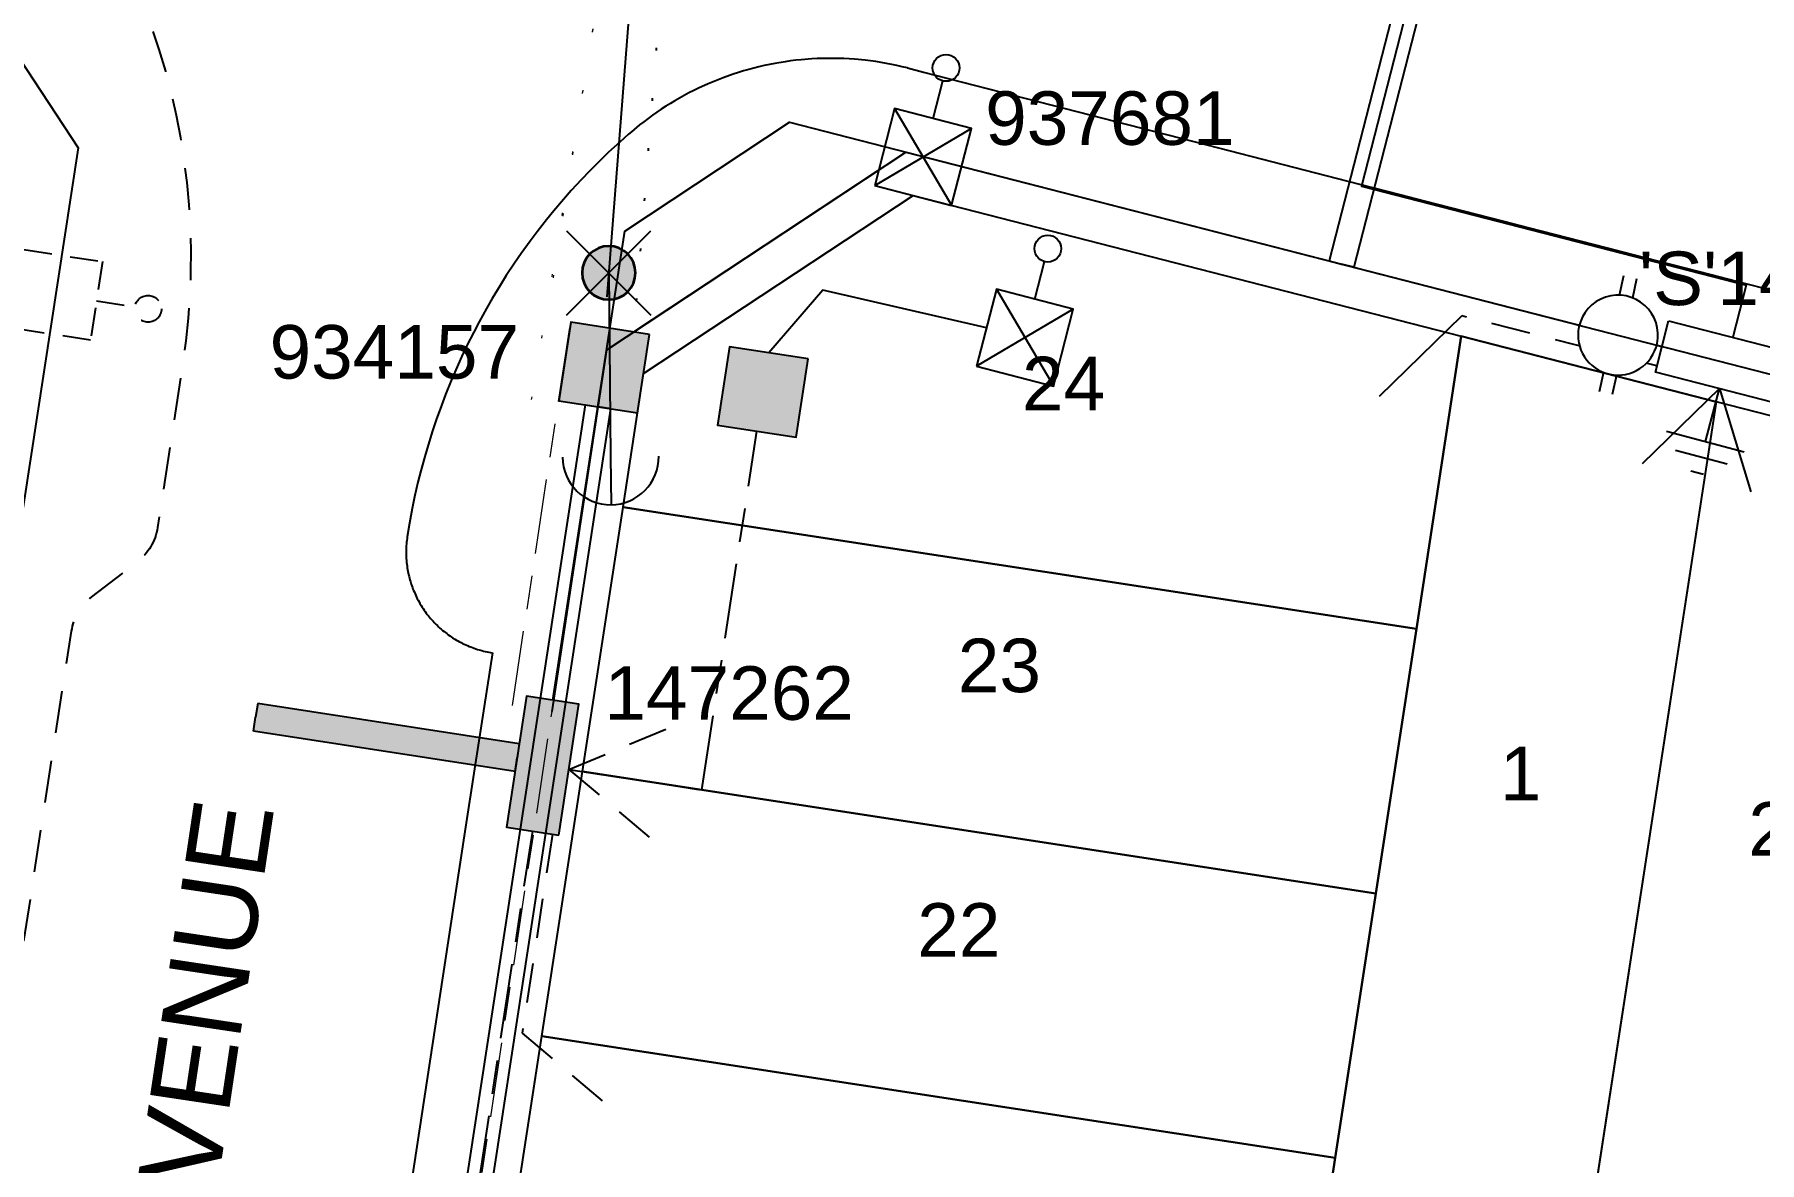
# Model space of a CAD drawing. Header units: metres. Extents: x 301343 to 301607, y 6240179 to 6240499.
# Drawn here: x 301410.5 to 301475, y 6240402.5 to 6240444.7 of the extents above; entities that cross this region are included whole.
import ezdxf
from ezdxf.enums import TextEntityAlignment as Align

# ---------------------------------------------------------------- set-up
doc = ezdxf.new("R2010")
doc.units = ezdxf.units.M
doc.header["$LTSCALE"] = 0.7
for name, pattern in [('Cable Exist OH', [1, 1, 0]), ('Cable Exist UG', [8.2, 4, -1.2, 1.8, -1.2]), ('Dash', [5, 3, -2]), ('DOT', [6.35, 0, -6.35])]:
    doc.linetypes.add(name, pattern=pattern)
doc.layers.get('0').update_dxf_attribs({"color": 6})
for name, color, linetype in [('_User Miscellaneous1', 3, 'Continuous'), ('_User Miscellaneous11', 7, 'Continuous'), ('_User Miscellaneous4', 7, 'Continuous'), ('_User Miscellaneous6', 7, 'Continuous'), ('_User Miscellaneous7', 150, 'Continuous'), ('_User Miscellaneous8', 7, 'Continuous'), ('_User Miscellaneous9', 8, 'Continuous'), ('_User_HV_Exist', 7, 'Continuous'), ('_User_LV_Exist', 7, 'Continuous'), ('Cadastre Developer_SP_NEW', 4, 'Continuous'), ('Cadastre Roads_SP_EXT', 4, 'Continuous'), ('Cadastre Roads_SP_NEW', 8, 'Continuous'), ('Duct_SP_NEW', 2, 'Continuous'), ('Equip_LV_NEW', 5, 'Continuous'), ('Mains_HV_NEW_U72', 2, 'Continuous'), ('Mains_LV_NEW_R6', 2, 'Continuous'), ('Mains_LV_NEW_T84', 2, 'Continuous'), ('OH_Details_SP_MISC', 6, 'Continuous'), ('Services_SP_NEW_UG', 2, 'Continuous'), ('SupportsOH_SP_MISC', 7, 'Continuous'), ('SupportsUG_SP_LV_EXT', 7, 'Continuous'), ('SupportsUG_SP_LV_NEW', 2, 'Continuous'), ('SupportsUG_SP_LV_SL_EXT', 7, 'Continuous'), ('SupportsUG_SP_LV_SL_NEW', 2, 'Continuous'), ('Trench_SP_NEW', 2, 'Continuous'), ('UG_Details_SP_MISC', 7, 'Continuous')]:
    doc.layers.add(name, color=color, linetype=linetype)
doc.layers.add('_User Miscellaneous5', color=7, linetype='Continuous', lineweight=35)
doc.layers.add('_User Notes', color=7, linetype='Continuous', plot=False)
doc.layers.add('Features_HIDE', color=1, linetype='Continuous', plot=False)
doc.styles.add('ARIAL', font='arial.ttf', dxfattribs={"height": 2})
doc.styles.add('COLUMN_LABEL', font='arial.ttf')
doc.styles.add('POLE_LABEL', font='arial.ttf')
doc.styles.add('SL_LABEL', font='arial.ttf')
doc.styles.get("Standard").update_dxf_attribs({"font": 'arial.ttf'})
doc.styles.add('style1', font='iso3098b.shx')
doc.linetypes.add('Cable New UG', pattern='A,8,-1,["x",style1,S=3.5,R=0,X=0.35,Y=-1],-3.5', length=12.5)
doc.linetypes.add('Cable Z', pattern='A,8,-1,["Z",Standard,S=2.5,R=0,X=0.35,Y=-1.25],-3.5', length=12.5)
doc.linetypes.add('IE Trench HV', pattern='A,8,-2,["/",style1,S=2.5,R=0,X=0.1,Y=-1],-4.5', length=14.5)

# ---------------------------------------------------------------- blocks, each defined once
blk = doc.blocks.new('*U37')
at = {"lineweight": -3}
blk.add_lwpolyline([(-2.475, 2.49), (2.475, 2.49), (2.475, 0.51), (-2.475, 0.51)], close=True, dxfattribs=at)
for tag, flags, p in [('STREET_CODE', 9, (1.5, 3.5)), ('OWNED_BY', 9, (1.5, 3.3)), ('OPERATED_BY', 9, (1.5, 3.1)), ('STATE', 9, (1.5, 2.7)), ('SUPPORT_TYPE', 9, (1.5, 2.5)), ('MAINTAINED_BY', 9, (1.5, 2.9)), ('USAGE', 9, (1.5, 2.3)), ('LEGEND', 9, (1.5, 2.1)), ('PARENT', 9, (1.5, 1.9)), ('SUBURB', 9, (1.5, 1.7)), ('STREETNAME', 9, (1.5, 1.5)), ('LOCATION', 9, (1.5, 1.3)), ('Z', 1, (1.5, 0.9)), ('NOTES', 9, (1.5, 1.1))]:
    blk.add_attdef(tag, text='', height=0.2, dxfattribs=dict(flags=flags)).set_placement(p, align=Align.MIDDLE_LEFT)
at = {"layer": '_User Miscellaneous4', "style": 'ARIAL', "flags": 8}
blk.add_attdef('ASSET_NUM', text='', height=2, dxfattribs=at).set_placement((2, 5.5), align=Align.MIDDLE_LEFT)
blk = doc.blocks.new('A$C1B2C29DD')
at = {"layer": 'Services_SP_NEW_UG', "color": 2, "flags": 128}
for points in [[(0, 0), (-2.1, 3.444)], [(0, 0), (2.1, 3.444)]]:
    blk.add_lwpolyline(points, dxfattribs=at)
blk = doc.blocks.new('*U75')
at = {"layer": 'Services_SP_NEW_UG', "color": 2, "flags": 128}
blk.add_lwpolyline([(10.007, -0.655), (12.218, 3.05)], dxfattribs=at)
at = {"layer": 'Services_SP_NEW_UG', "color": 2, "linetype": 'Dash', "ltscale": 0.7, "flags": 128}
blk.add_lwpolyline([(2.48, -0.726), (10.007, -0.655)], dxfattribs=at)
blk = doc.blocks.new('PILLAR_EXT')
blk.add_hatch(color=256).paths.add_polyline_path([(-2.475, 2.49), (-2.475, 0.51), (2.475, 0.51), (2.475, 2.49)])
blk.add_lwpolyline([(-2.475, 0.51), (2.475, 0.51), (2.475, 2.49), (-2.475, 2.49)], close=True)
for tag, p, flags in [('OWNED_BY', (0, 1.3), 9), ('STATE', (0, 1.1), 9), ('SUPPORT_TYPE', (0, 0.9), 9), ('USAGE', (0, 0.7), 9), ('LEGEND', (0, 0.5), 9), ('LOCATION', (0, 0.3), 9), ('NOTES', (0, 0.1), 9), ('PARENT', (0, -0.1), 9), ('STREETNAME', (0, -0.3), 9), ('SUBURB', (0, -0.5), 1)]:
    blk.add_attdef(tag, p, '', height=0.2, dxfattribs=dict(flags=flags))
at = {"layer": '_User Miscellaneous6', "style": 'ARIAL', "flags": 8}
blk.add_attdef('ASSET_NUM', text='', height=2, dxfattribs=at).set_placement((1.5, 7.5), align=Align.TOP_LEFT)
blk = doc.blocks.new('POLE_DEL')
h = blk.add_hatch(color=256)
edge = h.paths.add_edge_path()
edge.add_arc((0, 0), 1, 180, 360)
edge.add_arc((0, 0), 1, 0, 180)
blk.add_lwpolyline([(-1, 0, 1), (1, 0, 1)], format="xyb", close=True)
at = {"layer": '_User Miscellaneous11', "color": 2}
for p, q in [((-1.575, 1.575), (1.575, -1.575)), ((-1.575, -1.575), (1.575, 1.575))]:
    blk.add_line(p, q, dxfattribs=at)
for tag, height, flags, p in [('pNumber', 2.5, 8, (0, 2.067)), ('OWNED_BY', 0.2, 9, (0, -0.4)), ('SPECIAL_USE', 0.2, 9, (0, -0.6)), ('cLV', 0.2, 9, (0, -1.2)), ('STATE', 0.2, 9, (0, -0.8)), ('hDepth', 0.2, 9, (0, -1.4)), ('USAGE', 0.2, 9, (0, -1)), ('cHV', 0.2, 9, (0, -1.8)), ('hDia', 0.2, 9, (0, -1.6)), ('LBRACKET', 0.2, 9, (0, -2)), ('LExisting', 0.2, 9, (0, -2.2)), ('LANTNUMBER', 0.2, 9, (0, -2.4)), ('LOther', 0.2, 9, (0, -2.6)), ('cLinedev', 0.2, 9, (0, -3.2)), ('LRemove', 0.2, 9, (0, -2.8)), ('LEGEND', 0.2, 9, (0, -3)), ('pExisting', 0.2, 9, (0, -3.4)), ('PFNUMBER', 0.2, 9, (0, -3.6)), ('NEWPFNUMBER', 0.2, 9, (0, -3.8)), ('pFooting', 0.2, 9, (0, -4)), ('pNew', 0.2, 9, (0, -4.2)), ('pRelocate', 0.2, 9, (0, -4.6)), ('pRemove', 0.2, 9, (0, -4.8)), ('pReplace', 0.2, 9, (0, -5)), ('pStay', 0.2, 9, (0, -5.2)), ('cspan', 0.2, 9, (0, -5.6)), ('SUBURB', 0.2, 9, (0, -5.8)), ('pType', 0.2, 9, (0, -5.4)), ('STREETNAME', 0.2, 9, (0, -6)), ('LOCATION', 0.2, 9, (0, -6.2)), ('NOTES', 0.2, 9, (0, -6.4))]:
    blk.add_attdef(tag, text='', height=height, dxfattribs=dict(flags=flags)).set_placement(p, align=Align.MIDDLE_LEFT)
at = {"flags": 1}
blk.add_attdef('Z', (0, 0), '', height=0.2, dxfattribs=at)
at = {"style": 'POLE_LABEL', "flags": 9}
blk.add_attdef('STREET_CODE', text='', height=0.2, dxfattribs=at).set_placement((0, -0.2), align=Align.MIDDLE_LEFT)
at = {"layer": 'Features_HIDE', "style": 'POLE_LABEL', "flags": 8}
blk.add_attdef('ASSET_NUM', text='', height=2.5, dxfattribs=at).set_placement((2, 2), align=Align.MIDDLE_LEFT)
blk = doc.blocks.new('*U39')
at = {"layer": '_User Miscellaneous7'}
blk.add_hatch(color=256, dxfattribs=at).paths.add_polyline_path([(-1.485, -7.485), (1.485, -7.485), (1.485, -4.515), (-1.485, -4.515)])
at = {"layer": '_User Miscellaneous8'}
blk.add_hatch(color=256, dxfattribs=at).paths.add_polyline_path([(-1.485, -1.485), (1.485, -1.485), (1.485, 1.485), (-1.485, 1.485)])
at = {"layer": '_User Miscellaneous7'}
blk.add_lwpolyline([(1.485, -7.485), (1.485, -4.515), (-1.485, -4.515), (-1.485, -7.485)], close=True, dxfattribs=at)
at = {"layer": '_User Miscellaneous8'}
blk.add_lwpolyline([(1.485, -1.485), (1.485, 1.485), (-1.485, 1.485), (-1.485, -1.485)], close=True, dxfattribs=at)
at = {"flags": 9}
for tag, style, p in [('STRUCTURE_PLANT_NUMBER', 'POLE_LABEL', (1.813, 0.031)), ('STREET_CODE', 'COLUMN_LABEL', (1.813, -0.2))]:
    blk.add_attdef(tag, text='', height=0.2, dxfattribs=dict(at, style=style)).set_placement(p, align=Align.MIDDLE_LEFT)
for tag, p in [('OWNED_BY', (1.813, -0.6)), ('COLUMN_TYPE', (1.813, -0.4)), ('STATE', (1.813, -0.8)), ('USAGE', (1.813, -1)), ('LEGEND', (1.813, -1.2)), ('STREETNAME', (1.813, -1.6)), ('SUBURB', (1.813, -1.8)), ('LOCATION', (1.813, -1.4)), ('NOTES', (1.813, -2))]:
    blk.add_attdef(tag, text='', height=0.2, dxfattribs=at).set_placement(p, align=Align.MIDDLE_LEFT)
at = {"flags": 1}
blk.add_attdef('Z', (1.813, -2.351), '', height=0.2, dxfattribs=at)
at = {"layer": '_User Miscellaneous6', "style": 'ARIAL', "flags": 8}
blk.add_attdef('ASSET_NUM', text='', height=2, dxfattribs=at).set_placement((2, 2), align=Align.MIDDLE_LEFT)
blk = doc.blocks.new('A$C4FBE3B10')
at = {"layer": '_User Miscellaneous1', "color": 6, "linetype": 'Dash', "ltscale": 0.5, "flags": 128}
blk.add_lwpolyline([(0, 2.97), (0, 4.42)], dxfattribs=at)
at = {"layer": '_User Miscellaneous1', "color": 6, "linetype": 'Dash', "ltscale": 0.5}
blk.add_lwpolyline([(-1.485, 2.97), (1.485, 2.97), (1.485, 0), (-1.485, 0)], close=True, dxfattribs=at)
blk.add_circle((0, 4.92), 0.5, dxfattribs=at)
blk = doc.blocks.new('*U159')
for tag, p, flags in [('Z', (0, 0), 1), ('ORIENTATION', (0, 0), 9), ('USAGE', (0, -0.2), 9), ('NOTES', (0, -0.4), 9)]:
    blk.add_attdef(tag, p, '', height=0.2, dxfattribs=dict(flags=flags))
blk.add_wipeout([(29.597, -0.3), (29.489, -0.454), (29.402, -0.62), (29.336, -0.795), (29.292, -0.978), (29.272, -1.164), (29.275, -1.352), (29.302, -1.538), (29.352, -1.719), (29.424, -1.892), (29.518, -2.055), (29.63, -2.204), (29.761, -2.339), (29.908, -2.456), (30.068, -2.554), (30.239, -2.63), (30.419, -2.685), (30.604, -2.717), (30.791, -2.726), (30.978, -2.71), (31.162, -2.672), (31.339, -2.611), (31.507, -2.528), (31.664, -2.425), (31.806, -2.303), (31.932, -2.164), (32.04, -2.01), (32.127, -1.844), (32.193, -1.668), (32.237, -1.486), (32.257, -1.299), (32.254, -1.112), (32.227, -0.926), (32.177, -0.745), (32.105, -0.572), (32.012, -0.409), (31.899, -0.259), (31.768, -0.125), (31.621, -0.008), (31.461, 0.09), (31.29, 0.167), (31.11, 0.222), (30.926, 0.254), (30.738, 0.262), (30.551, 0.247), (30.367, 0.208), (30.19, 0.147), (30.022, 0.064), (29.865, -0.039), (29.723, -0.161)])
for p, q in [((30.516, 0.241), (30.516, 0.988)), ((31.014, 0.241), (31.014, 0.988)), ((30.516, -2.705), (30.516, -3.452)), ((31.014, -2.705), (31.014, -3.452))]:
    blk.add_line(p, q)
blk.add_lwpolyline([(32.259, -1.232, 1), (29.271, -1.232, 1)], format="xyb", close=True)
blk = doc.blocks.new('Earth')
for p, q in [((0, -2.044), (0, 0)), ((-1.5, -2.044), (1.5, -2.044)), ((-1, -2.644), (1, -2.644)), ((-0.25, -3.244), (0.25, -3.244))]:
    blk.add_line(p, q)
blk = doc.blocks.new('*U160')
at = {"layer": '_User Miscellaneous7', "lineweight": -3}
for points in [[(5.37, -2.617), (5.37, -1.167)], [(3.885, -2.617), (6.87, -5.602)], [(6.855, -2.617), (3.885, -5.587)]]:
    blk.add_lwpolyline(points, dxfattribs=at)
blk.add_lwpolyline([(3.885, -5.587), (6.855, -5.587), (6.855, -2.617), (3.885, -2.617)], close=True, dxfattribs=at)
blk.add_circle((5.37, -0.667), 0.5, dxfattribs=at)
at = {"layer": '_User Miscellaneous8', "color": 2, "lineweight": -3}
blk.add_lwpolyline([(-1.485, 0), (1.485, 0), (1.485, 2.97), (-1.485, 2.97)], close=True, dxfattribs=at)
at = {"layer": '_User Miscellaneous9', "color": 2, "lineweight": -3}
for points in [[(-1.485, 2.97), (1.5, -0.015)], [(1.485, 2.97), (-1.485, -0.015)]]:
    blk.add_lwpolyline(points, dxfattribs=at)
at = {"style": 'POLE_LABEL', "flags": 9}
blk.add_attdef('STRUCTURE_PLANT_NUMBER', text='', height=0.2, dxfattribs=at).set_placement((1.641, 1.727), align=Align.MIDDLE_LEFT)
for tag, flags, p in [('STREET_CODE', 9, (1.641, 1.485)), ('COLUMN_TYPE', 9, (1.641, 1.285)), ('OWNED_BY', 9, (1.641, 1.085)), ('OPERATED_BY', 9, (1.641, 0.885)), ('MAINTAINED_BY', 9, (1.641, 0.685)), ('STATE', 9, (1.641, 0.485)), ('USAGE', 9, (1.641, 0.285)), ('LEGEND', 9, (1.641, 0.085)), ('SUBURB', 9, (1.641, -0.315)), ('STREETNAME', 9, (1.641, -0.515)), ('PARENT', 9, (1.641, -0.115)), ('LOCATION', 9, (1.641, -0.715)), ('Z', 1, (1.641, -1.315)), ('NOTES', 9, (1.641, -0.915)), ('LABEL_ALIGNMENT', 9, (1.641, -1.115))]:
    blk.add_attdef(tag, text='', height=0.2, dxfattribs=dict(flags=flags)).set_placement(p, align=Align.MIDDLE_LEFT)
at = {"layer": '_User Miscellaneous5', "style": 'ARIAL', "flags": 8}
blk.add_attdef('ASSET_NUM', text='', height=2, dxfattribs=at).set_placement((2, 3.485), align=Align.MIDDLE_LEFT)
blk = doc.blocks.new('*U62')
at = {"layer": '_User Miscellaneous8', "color": 2}
blk.add_line((0, 0), (0, 1.45), dxfattribs=at)
blk.add_circle((0, 1.95), 0.5, dxfattribs=at)
for tag, p, flags in [('Z', (0, 0), 1), ('OPERATED_BY', (0, -9.607), 9)]:
    blk.add_attdef(tag, p, '', height=0.2, dxfattribs=dict(flags=flags))
at = {"style": 'SL_LABEL', "flags": 9}
blk.add_attdef('STREET_CODE', text='', height=0.2, dxfattribs=at).set_placement((0, -0.2), align=Align.MIDDLE_LEFT)
at = {"flags": 9}
for tag, p in [('CONSTRUCTED_VOLTAGE', (0, -0.4)), ('CONTROL_TYPE', (0, -0.6)), ('LANTERN_PURPOSE', (0, -0.8)), ('LANTERN_TYPE', (0, -1)), ('NO_PHASES', (0, -1.2)), ('OPERATING_VOLTAGE', (0, -1.4)), ('ORIENTATION', (0, -1.6)), ('OWNED_BY', (0, -1.8)), ('STATE', (0, -2)), ('CEXIST', (0, -2.4)), ('CNEW', (0, -2.6)), ('USAGE', (0, -2.2)), ('CNUMBER', (0, -2.8)), ('CREMOVE', (0, -3)), ('CREPLACE', (0, -3.2)), ('LKINGHEIGHT', (0, -3.4)), ('LBRACKET', (0, -3.6)), ('LBRACKETVOCAB', (0, -3.8)), ('LCATEGORY', (0, -4)), ('LCHARGE1', (0, -4.2)), ('LCHARGE1PERCENT', (0, -4.4)), ('LCHARGE2', (0, -4.6)), ('LCHARGE2PERCENT', (0, -4.8)), ('LCHARGE3', (0, -5)), ('LCHARGE3PERCENT', (0, -5.2)), ('LEXIST', (0, -5.4)), ('LLAMP', (0, -5.6)), ('LLAMPVOCAB', (0, -5.8)), ('LMAST', (0, -6)), ('LMASTVOCAB', (0, -6.2)), ('LNEW', (0, -6.4)), ('LANTNUMBER', (0, -6.6)), ('LOUTREACH', (0, -7)), ('LOUTREACHVOCAB', (0, -7.2)), ('LRATECODE', (0, -7.4)), ('LREMOVE', (0, -7.6)), ('LREPLACE', (0, -7.8)), ('LTYPE', (0, -8)), ('LTYPEVOCAB', (0, -8.2)), ('LEGEND', (0, -8.4)), ('SUBURB', (0, -8.6)), ('STREETNAME', (0, -8.8)), ('LOCATION', (0, -9)), ('NOTES', (0, -9.2)), ('MAINTAINED_BY', (0, -9.863))]:
    blk.add_attdef(tag, text='', height=0.2, dxfattribs=at).set_placement(p, align=Align.MIDDLE_LEFT)
at = {"layer": '_User Notes', "style": 'SL_LABEL', "flags": 8}
blk.add_attdef('ASSET_NUM', text='', height=2.5, dxfattribs=at).set_placement((2, 2), align=Align.MIDDLE_LEFT)
at = {"layer": '_User Notes', "flags": 8}
blk.add_attdef('LNUMBER', text='', height=2.5, dxfattribs=at).set_placement((1.2, -2.8), align=Align.MIDDLE_LEFT)
blk = doc.blocks.new('*U156')
at = {"linetype": 'Continuous', "ltscale": 0.3}
blk.add_line((8.666, 0), (1.8, 0), dxfattribs=at)
at = {"ltscale": 0.5, "flags": 128}
blk.add_lwpolyline([(1.8, 0), (0, 0)], dxfattribs=at)
blk.add_arc((1.8, 0), 1.8, 90, 270)

msp = doc.modelspace()

# ---------------------------------------------------------------- hatches: boundary and pattern name
at = {"layer": '_User Miscellaneous11'}
h = msp.add_hatch(color=256, dxfattribs=at)
h.dxf.hatch_style = 1
h.paths.add_polyline_path([(301428.492, 6240417.135), (301428.651, 6240418.163), (301418.874, 6240419.674), (301418.716, 6240418.646)])

# ---------------------------------------------------------------- linework, layer by layer
at = {"layer": '_User Miscellaneous11', "color": 7, "linetype": 'DOT', "ltscale": 0.4, "flags": 128}
msp.add_lwpolyline([(301434.812, 6240457.268), (301432.928, 6240433.554)], dxfattribs=at)
at = {"layer": '_User_HV_Exist', "color": 7, "linetype": 'DOT', "lineweight": 0, "ltscale": 0.5, "flags": 128}
msp.add_lwpolyline([(301433.687, 6240458.628), (301428.951, 6240430.143)], dxfattribs=at)
at = {"layer": '_User_HV_Exist', "color": 8, "linetype": 'Cable Exist UG', "lineweight": 0, "flags": 128}
msp.add_lwpolyline([(301428.394, 6240419.603), (301430.542, 6240433.776)], dxfattribs=at)
at = {"layer": '_User_HV_Exist', "color": 7, "linetype": 'Cable Exist UG', "lineweight": 0, "flags": 128}
msp.add_lwpolyline([(301424.143, 6240381.528), (301429.877, 6240419.378)], dxfattribs=at)
at = {"layer": '_User_LV_Exist', "color": 7, "linetype": 'DOT', "lineweight": 0, "ltscale": 0.5, "flags": 128}
msp.add_lwpolyline([(301429.924, 6240435.582), (301433.348, 6240457.102)], dxfattribs=at)
at = {"layer": '_User_LV_Exist', "color": 7, "linetype": 'Cable Exist UG', "flags": 128}
for points in [[(301435.474, 6240416.444), (301437.529, 6240429.844)], [(301430.507, 6240417.206), (301435.474, 6240416.444)], [(301425.355, 6240390.149), (301429.153, 6240414.909)]]:
    msp.add_lwpolyline(points, dxfattribs=at)
at = {"layer": 'Cadastre Developer_SP_NEW', "linetype": 'Continuous', "lineweight": 25}
for p, q in [((301433.291, 6240431.996), (301443.372, 6240438.653)), ((301443.372, 6240438.653), (301463.856, 6240433.392)), ((301462.18, 6240422.465, 51.823), (301463.856, 6240433.392)), ((301473.38, 6240430.945), (301463.856, 6240433.392)), ((301432.527, 6240427.013), (301433.291, 6240431.996)), ((301473.38, 6240430.945), (301468.418, 6240398.593, 52.027)), ((301482.43, 6240428.621), (301473.38, 6240430.945)), ((301431.011, 6240417.128), (301432.527, 6240427.013)), ((301462.18, 6240422.465, 51.823), (301432.527, 6240427.013)), ((301460.664, 6240412.58, 51.76), (301462.18, 6240422.465, 51.823)), ((301429.495, 6240407.244), (301431.011, 6240417.128)), ((301460.664, 6240412.58, 51.76), (301431.011, 6240417.128)), ((301459.148, 6240402.696), (301460.664, 6240412.58, 51.76)), ((301427.979, 6240397.359), (301429.495, 6240407.244)), ((301459.148, 6240402.696), (301429.495, 6240407.244)), ((301458.746, 6240400.077), (301459.148, 6240402.696))]:
    msp.add_line(p, q, dxfattribs=at)
msp.add_lwpolyline([(301359.413, 6240460.289), (301407.196, 6240447.99), (301412.159, 6240440.427), (301382.03, 6240243.977)], dxfattribs=at)
for points in [[(301443.372, 6240438.653), (301463.856, 6240433.392), (301462.18, 6240422.465), (301432.527, 6240427.013), (301433.291, 6240431.996), (301443.372, 6240438.653)], [(301473.38, 6240430.945), (301468.418, 6240398.593), (301458.746, 6240400.077), (301459.148, 6240402.696), (301460.664, 6240412.58), (301462.18, 6240422.465), (301463.856, 6240433.392), (301473.38, 6240430.945)], [(301432.527, 6240427.013), (301462.18, 6240422.465), (301460.664, 6240412.58), (301431.011, 6240417.128), (301432.527, 6240427.013)], [(301431.011, 6240417.128), (301460.664, 6240412.58), (301459.148, 6240402.696), (301429.495, 6240407.244), (301431.011, 6240417.128)], [(301429.495, 6240407.244), (301459.148, 6240402.696), (301458.746, 6240400.077), (301457.632, 6240392.812), (301427.979, 6240397.359), (301429.495, 6240407.244)]]:
    msp.add_lwpolyline(points, close=True, dxfattribs=at)
at = {"layer": 'Cadastre Roads_SP_NEW', "lineweight": 25}
for p, q in [((301436.648, 6240443.183, 50.206), (301436.273, 6240443.05, 50.179)), ((301436.839, 6240443.245, 50.219), (301436.648, 6240443.183, 50.206)), ((301437.031, 6240443.304, 50.233), (301436.839, 6240443.245, 50.219)), ((301437.224, 6240443.359, 50.246), (301437.031, 6240443.304, 50.233)), ((301437.609, 6240443.459, 50.271), (301437.224, 6240443.359, 50.246)), ((301437.804, 6240443.504, 50.283), (301437.609, 6240443.459, 50.271)), ((301438.001, 6240443.545, 50.296), (301437.804, 6240443.504, 50.283)), ((301438.198, 6240443.584, 50.308), (301438.001, 6240443.545, 50.296)), ((301438.59, 6240443.65, 50.331), (301438.198, 6240443.584, 50.308)), ((301438.789, 6240443.678, 50.343), (301438.59, 6240443.65, 50.331)), ((301438.988, 6240443.702, 50.355), (301438.789, 6240443.678, 50.343)), ((301439.188, 6240443.723, 50.366), (301438.988, 6240443.702, 50.355)), ((301439.584, 6240443.755, 50.388), (301439.188, 6240443.723, 50.366)), ((301439.785, 6240443.765, 50.399), (301439.584, 6240443.755, 50.388)), ((301439.985, 6240443.772, 50.409), (301439.785, 6240443.765, 50.399)), ((301440.186, 6240443.776, 50.42), (301439.985, 6240443.772, 50.409)), ((301440.584, 6240443.773, 50.44), (301440.186, 6240443.776, 50.42)), ((301440.784, 6240443.766, 50.45), (301440.584, 6240443.773, 50.44)), ((301440.985, 6240443.756, 50.46), (301440.784, 6240443.766, 50.45)), ((301441.185, 6240443.742, 50.47), (301440.985, 6240443.756, 50.46)), ((301441.581, 6240443.704, 50.488), (301441.185, 6240443.742, 50.47)), ((301441.78, 6240443.68, 50.497), (301441.581, 6240443.704, 50.488)), ((301441.979, 6240443.652, 50.506), (301441.78, 6240443.68, 50.497)), ((301442.177, 6240443.621, 50.515), (301441.979, 6240443.652, 50.506)), ((301442.569, 6240443.549, 50.531), (301442.177, 6240443.621, 50.515)), ((301442.765, 6240443.508, 50.54), (301442.569, 6240443.549, 50.531)), ((301442.961, 6240443.463, 50.548), (301442.765, 6240443.508, 50.54)), ((301443.155, 6240443.415, 50.556), (301442.961, 6240443.463, 50.548)), ((301443.155, 6240443.415, 50.556), (301443.759, 6240443.26, 50.58)), ((301443.759, 6240443.26, 50.58), (301453.809, 6240440.678, 50.983)), ((301435.172, 6240442.573, 50.095), (301434.993, 6240442.482, 50.081)), ((301435.352, 6240442.66, 50.109), (301435.172, 6240442.573, 50.095)), ((301435.714, 6240442.825, 50.137), (301435.352, 6240442.66, 50.109)), ((301435.899, 6240442.903, 50.151), (301435.714, 6240442.825, 50.137)), ((301436.085, 6240442.979, 50.165), (301435.899, 6240442.903, 50.151)), ((301436.273, 6240443.05, 50.179), (301436.085, 6240442.979, 50.165)), ((301433.958, 6240441.873, 50.003), (301433.63, 6240441.649, 49.978)), ((301434.127, 6240441.983, 50.015), (301433.958, 6240441.873, 50.003)), ((301434.297, 6240442.089, 50.027), (301434.127, 6240441.983, 50.015)), ((301434.469, 6240442.192, 50.04), (301434.297, 6240442.089, 50.027)), ((301434.816, 6240442.387, 50.067), (301434.469, 6240442.192, 50.04)), ((301434.993, 6240442.482, 50.081), (301434.816, 6240442.387, 50.067)), ((301433.149, 6240441.287, 49.946), (301432.841, 6240441.034, 49.925)), ((301433.307, 6240441.41, 49.957), (301433.149, 6240441.287, 49.946)), ((301433.467, 6240441.531, 49.968), (301433.307, 6240441.41, 49.957)), ((301433.63, 6240441.649, 49.978), (301433.467, 6240441.531, 49.968)), ((301432.403, 6240440.647, 49.899), (301431.989, 6240440.265, 49.874)), ((301432.729, 6240440.937, 49.918), (301432.403, 6240440.647, 49.899)), ((301432.841, 6240441.034, 49.925), (301432.729, 6240440.937, 49.918)), ((301453.809, 6240440.678, 50.983), (301454.778, 6240440.43, 50.997)), ((301431.675, 6240439.962, 49.858), (301431.277, 6240439.563, 49.837)), ((301431.989, 6240440.265, 49.874), (301431.675, 6240439.962, 49.858)), ((301454.778, 6240440.43, 50.997), (301459.621, 6240439.186, 51.191)), ((301431.277, 6240439.563, 49.837), (301430.975, 6240439.248, 49.825)), ((301430.593, 6240438.833, 49.809), (301430.304, 6240438.506, 49.8)), ((301430.975, 6240439.248, 49.825), (301430.593, 6240438.833, 49.809)), ((301459.621, 6240439.186, 51.191), (301461.558, 6240438.688, 51.269)), ((301461.558, 6240438.688, 51.269), (301462.526, 6240438.439, 51.308)), ((301429.939, 6240438.077, 49.788), (301429.663, 6240437.738, 49.782)), ((301430.304, 6240438.506, 49.8), (301429.939, 6240438.077, 49.788)), ((301462.526, 6240438.439, 51.308), (301463.495, 6240438.19, 51.346)), ((301463.495, 6240438.19, 51.346), (301464.463, 6240437.942, 51.385)), ((301429.663, 6240437.738, 49.782), (301429.316, 6240437.295, 49.775)), ((301464.463, 6240437.942, 51.385), (301465.432, 6240437.693, 51.422)), ((301465.432, 6240437.693, 51.422), (301466.401, 6240437.444, 51.46)), ((301466.401, 6240437.444, 51.46), (301467.369, 6240437.195, 51.497)), ((301429.054, 6240436.946, 49.771), (301428.725, 6240436.488, 49.765)), ((301429.316, 6240437.295, 49.775), (301429.054, 6240436.946, 49.771)), ((301467.369, 6240437.195, 51.497), (301468.338, 6240436.947, 51.533)), ((301468.338, 6240436.947, 51.533), (301469.306, 6240436.698, 51.57)), ((301469.306, 6240436.698, 51.57), (301470.275, 6240436.449, 51.606)), ((301428.477, 6240436.129, 49.761), (301428.166, 6240435.659, 49.755)), ((301428.725, 6240436.488, 49.765), (301428.477, 6240436.129, 49.761)), ((301470.275, 6240436.449, 51.606), (301471.243, 6240436.2, 51.641)), ((301471.243, 6240436.2, 51.641), (301472.212, 6240435.951, 51.676)), ((301428.166, 6240435.659, 49.755), (301427.933, 6240435.29, 49.751)), ((301472.212, 6240435.951, 51.676), (301473.18, 6240435.703, 51.711)), ((301473.18, 6240435.703, 51.711), (301474.149, 6240435.454, 51.746)), ((301474.149, 6240435.454, 51.746), (301475.118, 6240435.205, 51.78)), ((301427.641, 6240434.808, 49.745), (301427.423, 6240434.43, 49.741)), ((301427.933, 6240435.29, 49.751), (301427.641, 6240434.808, 49.745)), ((301427.423, 6240434.43, 49.741), (301427.15, 6240433.937, 49.735)), ((301426.947, 6240433.55, 49.731), (301426.695, 6240433.046, 49.725)), ((301427.15, 6240433.937, 49.735), (301426.947, 6240433.55, 49.731)), ((301426.695, 6240433.046, 49.725), (301426.508, 6240432.652, 49.721)), ((301426.508, 6240432.652, 49.721), (301426.276, 6240432.139, 49.715)), ((301426.104, 6240431.737, 49.711), (301425.893, 6240431.215, 49.705)), ((301426.276, 6240432.139, 49.715), (301426.104, 6240431.737, 49.711)), ((301425.893, 6240431.215, 49.705), (301425.738, 6240430.807, 49.701)), ((301425.547, 6240430.276, 49.695), (301425.409, 6240429.863, 49.691)), ((301425.738, 6240430.807, 49.701), (301425.547, 6240430.276, 49.695)), ((301425.409, 6240429.863, 49.691), (301425.24, 6240429.325, 49.685)), ((301425.24, 6240429.325, 49.685), (301425.117, 6240428.906, 49.681)), ((301424.97, 6240428.362, 49.675), (301424.865, 6240427.939, 49.671)), ((301425.117, 6240428.906, 49.681), (301424.97, 6240428.362, 49.675)), ((301424.865, 6240427.939, 49.671), (301424.74, 6240427.389, 49.665)), ((301424.74, 6240427.389, 49.665), (301424.651, 6240426.962, 49.661)), ((301424.548, 6240426.408, 49.655), (301424.465, 6240425.899, 49.65)), ((301424.651, 6240426.962, 49.661), (301424.548, 6240426.408, 49.655)), ((301424.447, 6240425.768, 49.648), (301424.44, 6240425.702, 49.647)), ((301424.447, 6240425.768, 49.648), (301424.44, 6240425.702, 49.647)), ((301424.455, 6240425.834, 49.649), (301424.447, 6240425.768, 49.648)), ((301424.455, 6240425.834, 49.649), (301424.447, 6240425.768, 49.648)), ((301424.465, 6240425.899, 49.65), (301424.455, 6240425.834, 49.649)), ((301424.465, 6240425.899, 49.65), (301424.455, 6240425.834, 49.649)), ((301424.423, 6240425.437, 49.643), (301424.421, 6240425.371, 49.643)), ((301424.423, 6240425.437, 49.643), (301424.421, 6240425.371, 49.643)), ((301424.421, 6240425.371, 49.643), (301424.421, 6240425.305, 49.642)), ((301424.421, 6240425.371, 49.643), (301424.421, 6240425.305, 49.642)), ((301424.421, 6240425.305, 49.642), (301424.422, 6240425.238, 49.641)), ((301424.421, 6240425.305, 49.642), (301424.422, 6240425.238, 49.641)), ((301424.422, 6240425.238, 49.641), (301424.424, 6240425.172, 49.64)), ((301424.422, 6240425.238, 49.641), (301424.424, 6240425.172, 49.64)), ((301424.425, 6240425.503, 49.644), (301424.423, 6240425.437, 49.643)), ((301424.425, 6240425.503, 49.644), (301424.423, 6240425.437, 49.643)), ((301424.424, 6240425.172, 49.64), (301424.427, 6240425.106, 49.639)), ((301424.424, 6240425.172, 49.64), (301424.427, 6240425.106, 49.639)), ((301424.429, 6240425.57, 49.645), (301424.425, 6240425.503, 49.644)), ((301424.429, 6240425.57, 49.645), (301424.425, 6240425.503, 49.644)), ((301424.427, 6240425.106, 49.639), (301424.434, 6240425.012, 49.637)), ((301424.427, 6240425.106, 49.639), (301424.434, 6240425.012, 49.637)), ((301424.434, 6240425.636, 49.646), (301424.429, 6240425.57, 49.645)), ((301424.434, 6240425.636, 49.646), (301424.429, 6240425.57, 49.645)), ((301424.44, 6240425.702, 49.647), (301424.434, 6240425.636, 49.646)), ((301424.44, 6240425.702, 49.647), (301424.434, 6240425.636, 49.646)), ((301424.434, 6240425.012, 49.637), (301424.44, 6240424.946, 49.636)), ((301424.434, 6240425.012, 49.637), (301424.44, 6240424.946, 49.636)), ((301424.44, 6240424.946, 49.636), (301424.447, 6240424.88, 49.635)), ((301424.44, 6240424.946, 49.636), (301424.447, 6240424.88, 49.635)), ((301424.447, 6240424.88, 49.635), (301424.455, 6240424.814, 49.633)), ((301424.447, 6240424.88, 49.635), (301424.455, 6240424.814, 49.633)), ((301424.455, 6240424.814, 49.633), (301424.465, 6240424.748, 49.632)), ((301424.455, 6240424.814, 49.633), (301424.465, 6240424.748, 49.632)), ((301424.465, 6240424.748, 49.632), (301424.475, 6240424.683, 49.63)), ((301424.465, 6240424.748, 49.632), (301424.475, 6240424.683, 49.63)), ((301424.475, 6240424.683, 49.63), (301424.487, 6240424.618, 49.629)), ((301424.475, 6240424.683, 49.63), (301424.487, 6240424.618, 49.629)), ((301424.487, 6240424.618, 49.629), (301424.5, 6240424.553, 49.628)), ((301424.487, 6240424.618, 49.629), (301424.5, 6240424.553, 49.628)), ((301424.5, 6240424.553, 49.628), (301424.514, 6240424.488, 49.626)), ((301424.5, 6240424.553, 49.628), (301424.514, 6240424.488, 49.626)), ((301424.514, 6240424.488, 49.626), (301424.529, 6240424.423, 49.625)), ((301424.514, 6240424.488, 49.626), (301424.529, 6240424.423, 49.625)), ((301424.529, 6240424.423, 49.625), (301424.545, 6240424.359, 49.624)), ((301424.529, 6240424.423, 49.625), (301424.545, 6240424.359, 49.624)), ((301424.545, 6240424.359, 49.624), (301424.563, 6240424.295, 49.622)), ((301424.545, 6240424.359, 49.624), (301424.563, 6240424.295, 49.622)), ((301424.563, 6240424.295, 49.622), (301424.581, 6240424.231, 49.621)), ((301424.563, 6240424.295, 49.622), (301424.581, 6240424.231, 49.621)), ((301424.581, 6240424.231, 49.621), (301424.611, 6240424.138, 49.619)), ((301424.581, 6240424.231, 49.621), (301424.611, 6240424.138, 49.619)), ((301424.611, 6240424.138, 49.619), (301424.632, 6240424.075, 49.617)), ((301424.611, 6240424.138, 49.619), (301424.632, 6240424.075, 49.617)), ((301424.632, 6240424.075, 49.617), (301424.654, 6240424.012, 49.615)), ((301424.632, 6240424.075, 49.617), (301424.654, 6240424.012, 49.615)), ((301424.654, 6240424.012, 49.615), (301424.678, 6240423.95, 49.613)), ((301424.654, 6240424.012, 49.615), (301424.678, 6240423.95, 49.613)), ((301424.678, 6240423.95, 49.613), (301424.702, 6240423.889, 49.611)), ((301424.678, 6240423.95, 49.613), (301424.702, 6240423.889, 49.611)), ((301424.702, 6240423.889, 49.611), (301424.728, 6240423.827, 49.61)), ((301424.702, 6240423.889, 49.611), (301424.728, 6240423.827, 49.61)), ((301424.728, 6240423.827, 49.61), (301424.754, 6240423.767, 49.608)), ((301424.728, 6240423.827, 49.61), (301424.754, 6240423.767, 49.608)), ((301424.754, 6240423.767, 49.608), (301424.782, 6240423.706, 49.606)), ((301424.754, 6240423.767, 49.608), (301424.782, 6240423.706, 49.606)), ((301424.782, 6240423.706, 49.606), (301424.811, 6240423.647, 49.604)), ((301424.782, 6240423.706, 49.606), (301424.811, 6240423.647, 49.604)), ((301424.811, 6240423.647, 49.604), (301424.84, 6240423.587, 49.603)), ((301424.811, 6240423.647, 49.604), (301424.84, 6240423.587, 49.603)), ((301424.84, 6240423.587, 49.603), (301424.871, 6240423.529, 49.601)), ((301424.84, 6240423.587, 49.603), (301424.871, 6240423.529, 49.601)), ((301424.871, 6240423.529, 49.601), (301424.903, 6240423.47, 49.599)), ((301424.871, 6240423.529, 49.601), (301424.903, 6240423.47, 49.599)), ((301424.903, 6240423.47, 49.599), (301424.936, 6240423.413, 49.597)), ((301424.903, 6240423.47, 49.599), (301424.936, 6240423.413, 49.597)), ((301424.936, 6240423.413, 49.597), (301424.986, 6240423.329, 49.594)), ((301424.936, 6240423.413, 49.597), (301424.986, 6240423.329, 49.594)), ((301424.986, 6240423.329, 49.594), (301425.022, 6240423.272, 49.592)), ((301424.986, 6240423.329, 49.594), (301425.022, 6240423.272, 49.592)), ((301425.022, 6240423.272, 49.592), (301425.058, 6240423.217, 49.59)), ((301425.022, 6240423.272, 49.592), (301425.058, 6240423.217, 49.59)), ((301425.058, 6240423.217, 49.59), (301425.095, 6240423.162, 49.588)), ((301425.058, 6240423.217, 49.59), (301425.095, 6240423.162, 49.588)), ((301425.095, 6240423.162, 49.588), (301425.133, 6240423.108, 49.586)), ((301425.095, 6240423.162, 49.588), (301425.133, 6240423.108, 49.586)), ((301425.133, 6240423.108, 49.586), (301425.173, 6240423.054, 49.584)), ((301425.133, 6240423.108, 49.586), (301425.173, 6240423.054, 49.584)), ((301425.173, 6240423.054, 49.584), (301425.213, 6240423.001, 49.582)), ((301425.173, 6240423.054, 49.584), (301425.213, 6240423.001, 49.582)), ((301425.213, 6240423.001, 49.582), (301425.254, 6240422.949, 49.58)), ((301425.213, 6240423.001, 49.582), (301425.254, 6240422.949, 49.58)), ((301425.254, 6240422.949, 49.58), (301425.296, 6240422.898, 49.578)), ((301425.254, 6240422.949, 49.58), (301425.296, 6240422.898, 49.578)), ((301425.296, 6240422.898, 49.578), (301425.338, 6240422.847, 49.576)), ((301425.296, 6240422.898, 49.578), (301425.338, 6240422.847, 49.576)), ((301425.338, 6240422.847, 49.576), (301425.382, 6240422.797, 49.574)), ((301425.338, 6240422.847, 49.576), (301425.382, 6240422.797, 49.574)), ((301425.382, 6240422.797, 49.574), (301425.426, 6240422.748, 49.572)), ((301425.382, 6240422.797, 49.574), (301425.426, 6240422.748, 49.572)), ((301425.426, 6240422.748, 49.572), (301425.472, 6240422.7, 49.569)), ((301425.426, 6240422.748, 49.572), (301425.472, 6240422.7, 49.569)), ((301425.472, 6240422.7, 49.569), (301425.541, 6240422.629, 49.566)), ((301425.472, 6240422.7, 49.569), (301425.541, 6240422.629, 49.566)), ((301425.541, 6240422.629, 49.566), (301425.588, 6240422.583, 49.564)), ((301425.541, 6240422.629, 49.566), (301425.588, 6240422.583, 49.564)), ((301425.588, 6240422.583, 49.564), (301425.636, 6240422.538, 49.562)), ((301425.588, 6240422.583, 49.564), (301425.636, 6240422.538, 49.562)), ((301425.636, 6240422.538, 49.562), (301425.685, 6240422.493, 49.56)), ((301425.636, 6240422.538, 49.562), (301425.685, 6240422.493, 49.56)), ((301425.685, 6240422.493, 49.56), (301425.735, 6240422.449, 49.557)), ((301425.685, 6240422.493, 49.56), (301425.735, 6240422.449, 49.557)), ((301425.735, 6240422.449, 49.557), (301425.786, 6240422.406, 49.555)), ((301425.735, 6240422.449, 49.557), (301425.786, 6240422.406, 49.555)), ((301425.786, 6240422.406, 49.555), (301425.837, 6240422.364, 49.553)), ((301425.786, 6240422.406, 49.555), (301425.837, 6240422.364, 49.553)), ((301425.837, 6240422.364, 49.553), (301425.889, 6240422.323, 49.551)), ((301425.837, 6240422.364, 49.553), (301425.889, 6240422.323, 49.551)), ((301425.889, 6240422.323, 49.551), (301425.942, 6240422.283, 49.548)), ((301425.889, 6240422.323, 49.551), (301425.942, 6240422.283, 49.548)), ((301425.942, 6240422.283, 49.548), (301425.995, 6240422.243, 49.546)), ((301425.942, 6240422.283, 49.548), (301425.995, 6240422.243, 49.546)), ((301425.995, 6240422.243, 49.546), (301426.049, 6240422.205, 49.544)), ((301425.995, 6240422.243, 49.546), (301426.049, 6240422.205, 49.544)), ((301426.049, 6240422.205, 49.544), (301426.104, 6240422.168, 49.541)), ((301426.049, 6240422.205, 49.544), (301426.104, 6240422.168, 49.541)), ((301426.104, 6240422.168, 49.541), (301426.159, 6240422.131, 49.539)), ((301426.104, 6240422.168, 49.541), (301426.159, 6240422.131, 49.539)), ((301426.159, 6240422.131, 49.539), (301426.242, 6240422.079, 49.536)), ((301426.159, 6240422.131, 49.539), (301426.242, 6240422.079, 49.536)), ((301426.242, 6240422.079, 49.536), (301426.299, 6240422.045, 49.534)), ((301426.242, 6240422.079, 49.536), (301426.299, 6240422.045, 49.534)), ((301426.299, 6240422.045, 49.534), (301426.357, 6240422.012, 49.531)), ((301426.299, 6240422.045, 49.534), (301426.357, 6240422.012, 49.531)), ((301426.357, 6240422.012, 49.531), (301426.415, 6240421.98, 49.529)), ((301426.357, 6240422.012, 49.531), (301426.415, 6240421.98, 49.529)), ((301426.415, 6240421.98, 49.529), (301426.474, 6240421.949, 49.527)), ((301426.415, 6240421.98, 49.529), (301426.474, 6240421.949, 49.527)), ((301426.474, 6240421.949, 49.527), (301426.533, 6240421.919, 49.524)), ((301426.474, 6240421.949, 49.527), (301426.533, 6240421.919, 49.524)), ((301426.533, 6240421.919, 49.524), (301426.592, 6240421.89, 49.522)), ((301426.533, 6240421.919, 49.524), (301426.592, 6240421.89, 49.522)), ((301426.592, 6240421.89, 49.522), (301426.653, 6240421.862, 49.52)), ((301426.592, 6240421.89, 49.522), (301426.653, 6240421.862, 49.52)), ((301426.653, 6240421.862, 49.52), (301426.713, 6240421.835, 49.517)), ((301426.653, 6240421.862, 49.52), (301426.713, 6240421.835, 49.517)), ((301426.713, 6240421.835, 49.517), (301426.774, 6240421.809, 49.515)), ((301426.713, 6240421.835, 49.517), (301426.774, 6240421.809, 49.515)), ((301426.774, 6240421.809, 49.515), (301426.836, 6240421.785, 49.513)), ((301426.774, 6240421.809, 49.515), (301426.836, 6240421.785, 49.513)), ((301426.836, 6240421.785, 49.513), (301426.898, 6240421.761, 49.51)), ((301426.836, 6240421.785, 49.513), (301426.898, 6240421.761, 49.51)), ((301426.898, 6240421.761, 49.51), (301426.96, 6240421.738, 49.508)), ((301426.898, 6240421.761, 49.51), (301426.96, 6240421.738, 49.508)), ((301426.96, 6240421.738, 49.508), (301427.023, 6240421.717, 49.506)), ((301426.96, 6240421.738, 49.508), (301427.023, 6240421.717, 49.506)), ((301427.645, 6240421.567, 49.501), (301427.005, 6240417.396, 49.463)), ((301427.645, 6240421.567, 49.501), (301427.005, 6240417.396, 49.463)), ((301427.023, 6240421.717, 49.506), (301427.086, 6240421.697, 49.503)), ((301427.023, 6240421.717, 49.506), (301427.086, 6240421.697, 49.503)), ((301427.086, 6240421.697, 49.503), (301427.15, 6240421.677, 49.501)), ((301427.086, 6240421.697, 49.503), (301427.15, 6240421.677, 49.501)), ((301427.15, 6240421.677, 49.501), (301427.25, 6240421.649, 49.497)), ((301427.15, 6240421.677, 49.501), (301427.25, 6240421.649, 49.497)), ((301427.25, 6240421.649, 49.497), (301427.315, 6240421.633, 49.498)), ((301427.25, 6240421.649, 49.497), (301427.315, 6240421.633, 49.498)), ((301427.315, 6240421.633, 49.498), (301427.379, 6240421.618, 49.499)), ((301427.315, 6240421.633, 49.498), (301427.379, 6240421.618, 49.499)), ((301427.379, 6240421.618, 49.499), (301427.444, 6240421.603, 49.499)), ((301427.379, 6240421.618, 49.499), (301427.444, 6240421.603, 49.499)), ((301427.444, 6240421.603, 49.499), (301427.509, 6240421.59, 49.5)), ((301427.444, 6240421.603, 49.499), (301427.509, 6240421.59, 49.5)), ((301427.509, 6240421.59, 49.5), (301427.574, 6240421.579, 49.501)), ((301427.509, 6240421.59, 49.5), (301427.574, 6240421.579, 49.501)), ((301427.574, 6240421.579, 49.501), (301427.645, 6240421.567, 49.501)), ((301427.574, 6240421.579, 49.501), (301427.645, 6240421.567, 49.501)), ((301427.005, 6240417.396, 49.463), (301426.596, 6240414.727, 49.438)), ((301427.005, 6240417.396, 49.463), (301426.596, 6240414.727, 49.438)), ((301426.596, 6240414.727, 49.438), (301424.322, 6240399.9, 49.301)), ((301426.596, 6240414.727, 49.438), (301424.322, 6240399.9, 49.301))]:
    msp.add_line(p, q, dxfattribs=at)
at = {"layer": 'Cadastre Roads_SP_NEW', "linetype": 'Dash', "ltscale": 0.75, "flags": 128}
msp.add_lwpolyline([(301380.704, 6240457.154), (301400.084, 6240452.159, 0.198912), (301401.6, 6240452.374), (301403.34, 6240453.4, -0.198912), (301404.855, 6240453.615), (301406.59, 6240453.168, -0.247635), (301414.532, 6240445.948, 0.005446), (301414.62, 6240445.714, -0.131195), (301416.072, 6240432.379), (301415.13, 6240426.249, -0.193334), (301414.37, 6240424.966), (301412.663, 6240423.656, 0.193334), (301411.904, 6240422.373), (301407.602, 6240394.375)], format="xyb", dxfattribs=at)
at = {"layer": 'Duct_SP_NEW'}
for p, q in [((301418.874, 6240419.674), (301418.795, 6240419.16)), ((301428.651, 6240418.163), (301418.874, 6240419.674)), ((301418.716, 6240418.646), (301418.795, 6240419.16)), ((301428.492, 6240417.135), (301418.716, 6240418.646)), ((301428.651, 6240418.163), (301428.571, 6240417.649)), ((301428.492, 6240417.135), (301428.571, 6240417.649))]:
    msp.add_line(p, q, dxfattribs=at)
at = {"layer": 'Mains_LV_NEW_R6', "linetype": 'Cable Z', "flags": 128}
msp.add_lwpolyline([(301446.111, 6240433.712), (301440, 6240435.121), (301437.979, 6240432.78)], dxfattribs=at)
at = {"layer": 'Mains_LV_NEW_T84', "linetype": 'Cable New UG', "flags": 128}
for points in [[(301482.318, 6240446.838), (301481.814, 6240444.888), (301462.896, 6240449.786), (301460.125, 6240438.996), (301474.503, 6240435.303), (301474.002, 6240433.357)], [(301429.903, 6240419.802), (301432.59, 6240437.319), (301438.753, 6240441.388), (301468.268, 6240433.807)], [(301446.155, 6240439.487), (301446.184, 6240439.48)], [(301471.161, 6240433.064), (301471.357, 6240433.014)]]:
    msp.add_lwpolyline(points, dxfattribs=at)
at = {"layer": 'OH_Details_SP_MISC', "color": 7, "linetype": 'Continuous', "flags": 128}
msp.add_lwpolyline([(301384.039, 6240473.846), (301433.773, 6240458.602), (301431.925, 6240434.864)], dxfattribs=at)
at = {"layer": 'Services_SP_NEW_UG', "color": 2, "linetype": 'Dash', "ltscale": 0.7, "flags": 128}
for points in [[(301430.507, 6240417.206), (301434.229, 6240418.759)], [(301430.507, 6240417.206), (301433.592, 6240414.608)], [(301429.895, 6240414.798), (301428.753, 6240407.358)], [(301428.753, 6240407.358), (301432.054, 6240404.579)]]:
    msp.add_lwpolyline(points, dxfattribs=at)
at = {"layer": 'Trench_SP_NEW', "linetype": 'IE Trench HV', "flags": 128}
for points in [[(301432.928, 6240433.554), (301442.001, 6240439.546)], [(301445.185, 6240439.736), (301471.357, 6240433.014)]]:
    msp.add_lwpolyline(points, dxfattribs=at)
at = {"layer": 'UG_Details_SP_MISC'}
for p, q in [((301462.928, 6240451.839), (301458.914, 6240436.21)), ((301463.858, 6240451.6), (301459.843, 6240435.971)), ((301458.914, 6240436.21), (301459.378, 6240436.091)), ((301459.843, 6240435.971), (301459.378, 6240436.091)), ((301419.789, 6240356.919), (301431.124, 6240430.826)), ((301420.738, 6240356.773), (301432.073, 6240430.681)), ((301431.124, 6240430.826), (301431.598, 6240430.754)), ((301432.073, 6240430.681), (301431.598, 6240430.754))]:
    msp.add_line(p, q, dxfattribs=at)

# ---------------------------------------------------------------- block references
at = {"layer": '_User Miscellaneous1', "color": 7, "rotation": 261.2806628859619}
msp.add_blockref('A$C4FBE3B10', (301409.912, 6240435.163), dxfattribs=at)
at = {"layer": '_User Miscellaneous5', "ltscale": 0.5}
msp.add_blockref('POLE_DEL', (301431.995, 6240435.761), dxfattribs=at)
at = {"layer": 'Services_SP_NEW_UG', "rotation": 165.0746488885565}
msp.add_blockref('*U75', (301473.38, 6240430.945), dxfattribs=at)
at = {"layer": 'SupportsOH_SP_MISC', "ltscale": 0.5, "rotation": 90.55993063701898}
msp.add_blockref('*U156', (301432.079, 6240427.096), dxfattribs=at)
at = {"layer": 'SupportsUG_SP_LV_EXT'}
ref = msp.add_blockref('PILLAR_EXT', (301431.011, 6240417.128), dxfattribs=dict(at, rotation=81.28062714357239))
ref.add_attrib('ASSET_NUM_001', '147262', (301431.834, 6240419.064), dxfattribs={"layer": '_User Miscellaneous6', "height": 2, "style": 'ARIAL'})
at = {"layer": 'SupportsUG_SP_LV_NEW'}
ref = msp.add_blockref('*U37', (301473.38, 6240430.945), dxfattribs=dict(at, rotation=345.5486694088978))
ref.add_attrib('ASSET_NUM_001', "'S'147292", (301470.495, 6240434.557), dxfattribs={"layer": '_User Miscellaneous4', "height": 2, "style": 'ARIAL'})
at = {"layer": 'SupportsUG_SP_LV_NEW', "rotation": 165.5486694088977}
msp.add_blockref('A$C1B2C29DD', (301473.507, 6240431.439), dxfattribs=at)
at = {"layer": 'SupportsUG_SP_LV_SL_EXT'}
ref = msp.add_blockref('*U39', (301431.823, 6240432.221), dxfattribs=dict(at, rotation=81.2806628863933))
ref.add_attrib('ASSET_NUM_001', '934157', (301419.318, 6240431.811), dxfattribs={"layer": '_User Miscellaneous6', "height": 2, "style": 'ARIAL'})
at = {"layer": 'SupportsUG_SP_LV_SL_NEW', "ltscale": 0.5, "rotation": 345.5494211191918}
msp.add_blockref('*U62', (301444.114, 6240441.529), dxfattribs=at)
at = {"layer": 'SupportsUG_SP_LV_SL_NEW', "ltscale": 0.5}
ref = msp.add_blockref('*U160', (301443.372, 6240438.653), dxfattribs=dict(at, rotation=345.5494211191918))
ref.add_attrib('ASSET_NUM_001', '937681', (301446.063, 6240440.543), dxfattribs={"layer": '_User Miscellaneous5', "height": 2, "style": 'ARIAL'})

# ---------------------------------------------------------------- texts
at = {"layer": 'Cadastre Developer_SP_NEW'}
for s, p in [('24', (301448.993, 6240430.626)), ('23', (301446.595, 6240420.097)), ('1', (301466.077, 6240416.057)), ('2', (301475.364, 6240413.985)), ('22', (301445.079, 6240410.212))]:
    msp.add_text(s, height=2, dxfattribs=at).set_placement(p, align=Align.CENTER)
at = {"layer": 'Cadastre Roads_SP_EXT'}
msp.add_text('AVENUE', height=3, rotation=81.48246, dxfattribs=at).set_placement((301416.944, 6240398.737))

# ---------------------------------------------------------------- next in the draw order: block references
at = {"layer": 'Equip_LV_NEW', "linetype": 'Cable Exist UG', "lineweight": 0, "ltscale": 0.5, "rotation": 348.0657136280741}
msp.add_blockref('*U159', (301439.87, 6240441.003), dxfattribs=at)

# ---------------------------------------------------------------- next in the draw order: linework, layer by layer
at = {"layer": 'Mains_HV_NEW_U72', "color": 2, "linetype": 'Cable New UG', "flags": 128}
msp.add_lwpolyline([(301429.877, 6240419.378), (301431.925, 6240432.892), (301443.101, 6240440.272), (301515.557, 6240421.66)], dxfattribs=at)

# ---------------------------------------------------------------- next in the draw order: block references
at = {"layer": 'Equip_LV_NEW', "linetype": 'Cable Exist OH', "lineweight": 0, "rotation": 345.1091903811289}
msp.add_blockref('Earth', (301473.507, 6240431.439), dxfattribs=at)

doc.saveas('drawing.dxf')
